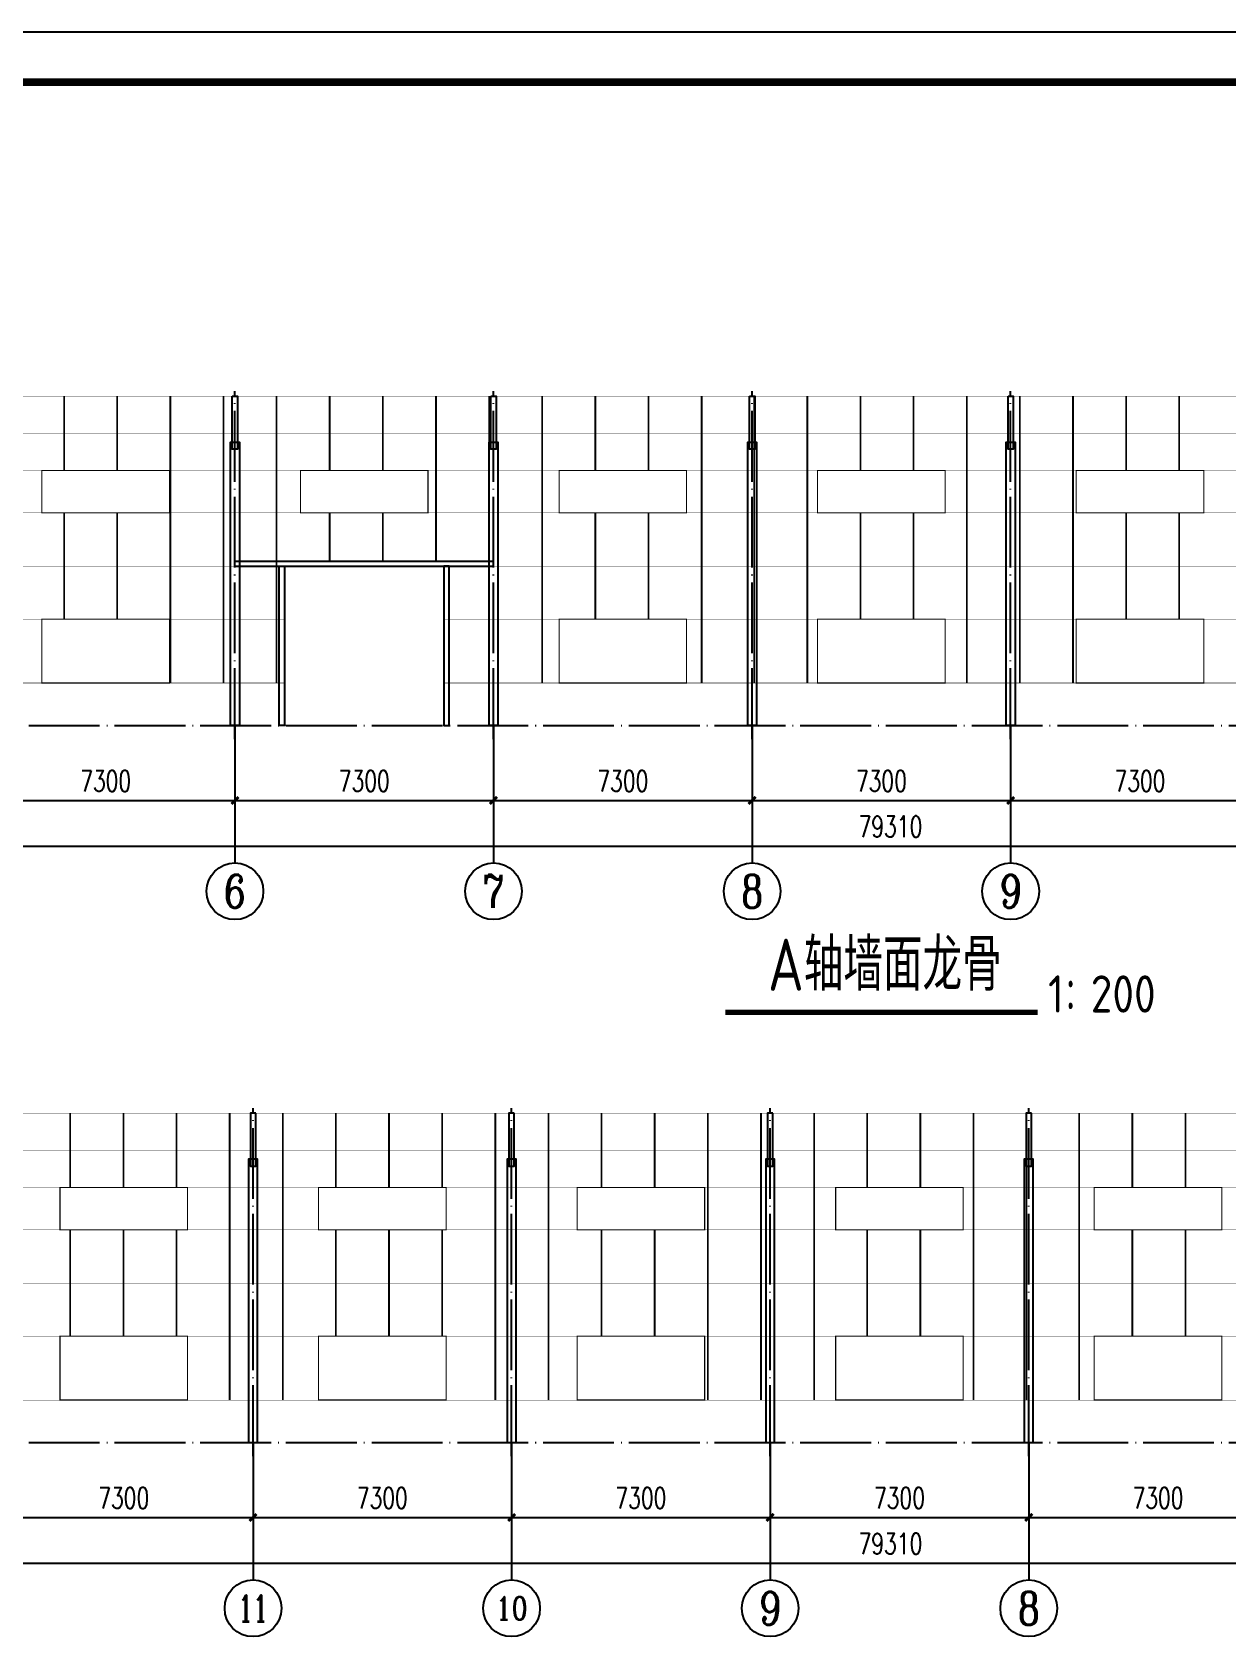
# Model space of a CAD drawing. Extents: x -89996 to 1006241, y -2176 to 440573.
# Drawn here: x 710506 to 744238, y 36525 to 81824 of the extents above; entities that cross this region are included whole.
import ezdxf
from ezdxf.enums import TextEntityAlignment as Align

# ---------------------------------------------------------------- set-up
doc = ezdxf.new("R2010")
doc.units = 0
doc.header["$LTSCALE"] = 1000
doc.header["$MEASUREMENT"] = 0
doc.linetypes.add('DOTE', pattern=[2.42, 2, -0.2, 0.02, -0.2])
for name, color, linetype in [('AXIS', 3, 'Continuous'), ('AXIS_TEXT', 7, 'Continuous'), ('DIM_SYMB', 3, 'Continuous'), ('DOTE', 1, 'DOTE'), ('GZ', 50, 'Continuous'), ('LT', 27, 'Continuous'), ('PUB_TEXT', 7, 'Continuous'), ('PUB_TITLE', 4, 'Continuous')]:
    doc.layers.add(name, color=color, linetype=linetype)
doc.styles.add('_TCH_AXIS', font='COMPLEX', dxfattribs={"bigfont": 'GBCBIG'})
doc.styles.add('_TCH_DIM_T3', font='SIMPLEX', dxfattribs={"width": 0.705882, "bigfont": 'GBCBIG'})
doc.styles.add('C', font='tssdeng.shx', dxfattribs={"height": 3, "bigfont": 'tssdchn.shx'})
doc.styles.add('COMPLEX', font='COMPLEX')
doc.styles.get("Standard").update_dxf_attribs({"font": 'gbenor.shx', "bigfont": 'gbcbig.shx'})
doc.dimstyles.new('_TCH_ARCH&&200', dxfattribs={"dimtxt": 595, "dimasz": 200, "dimexe": 500, "dimexo": 600, "dimgap": 252.5, "dimtad": 1, "dimdec": 0, "dimzin": 0, "dimdsep": 46, "dimtxsty": '_TCH_DIM_T3', "dimblk": 'ARCHTICK', "dimcen": 0.09, "dimclrt": 7, "dimazin": 2, "dimtfac": 1, "dimtdec": 0, "dimtix": 1, "dimtmove": 2, "dimatfit": 3, "dimfxl": 0, "dimtolj": 1, "dimtzin": 0, "dimarcsym": 0})

# ---------------------------------------------------------------- blocks, each defined once
blk = doc.blocks.new('A$C42343755')
at = {"layer": 'DOTE', "linetype": 'DOTE'}
blk.add_line((0, -382), (0, 9436), dxfattribs=at)
at = {"layer": 'GZ'}
for points in [[(-75, 9300), (75, 9300), (75, 7800), (-75, 7800)], [(-125, 0), (-125, 8000), (125, 8000), (125, 0)]]:
    blk.add_lwpolyline(points, close=True, dxfattribs=at)
blk = doc.blocks.new('_ArchTick')
at = {"color": 0, "linetype": 'ByBlock', "const_width": 0.4}
blk.add_lwpolyline([(-0.5, -0.5), (0.5, 0.5)], dxfattribs=at)
blk = doc.blocks.new('*D2796')
at = {"layer": 'AXIS', "color": 0, "lineweight": -2, "transparency": 16777216}
for p, q in [((738643, 41412), (738643, 39396)), ((745943, 41412), (745943, 39396)), ((738643, 39896), (745943, 39896))]:
    blk.add_line(p, q, dxfattribs=at)
at = {"layer": 'Defpoints', "color": 0, "transparency": 16777216}
for p in [(738643, 42012), (745943, 42012), (745943, 39896)]:
    blk.add_point(p, dxfattribs=at)
at = {"layer": 'AXIS', "color": 0, "lineweight": -2, "transparency": 16777216, "xscale": 200, "yscale": 200, "zscale": 200, "rotation": 180}
blk.add_blockref('_ArchTick', (738643, 39896), dxfattribs=at)
at = {"layer": 'AXIS', "color": 0, "lineweight": -2, "transparency": 16777216, "xscale": 200, "yscale": 200, "zscale": 200}
blk.add_blockref('_ArchTick', (745943, 39896), dxfattribs=at)
at = {"layer": 'AXIS', "color": 7, "transparency": 16777216, "insert": (742293, 40446), "char_height": 595, "attachment_point": 5, "style": '_TCH_DIM_T3'}
blk.add_mtext('\\A1;7300', dxfattribs=at)
blk = doc.blocks.new('*D2797')
at = {"layer": 'AXIS', "color": 0, "lineweight": -2, "transparency": 16777216}
for p, q in [((731343, 41412), (731343, 39396)), ((738643, 41412), (738643, 39396)), ((731343, 39896), (738643, 39896))]:
    blk.add_line(p, q, dxfattribs=at)
at = {"layer": 'Defpoints', "color": 0, "transparency": 16777216}
for p in [(731343, 42012), (738643, 42012), (738643, 39896)]:
    blk.add_point(p, dxfattribs=at)
at = {"layer": 'AXIS', "color": 0, "lineweight": -2, "transparency": 16777216, "xscale": 200, "yscale": 200, "zscale": 200, "rotation": 180}
blk.add_blockref('_ArchTick', (731343, 39896), dxfattribs=at)
at = {"layer": 'AXIS', "color": 0, "lineweight": -2, "transparency": 16777216, "xscale": 200, "yscale": 200, "zscale": 200}
blk.add_blockref('_ArchTick', (738643, 39896), dxfattribs=at)
at = {"layer": 'AXIS', "color": 7, "transparency": 16777216, "insert": (734993, 40446), "char_height": 595, "attachment_point": 5, "style": '_TCH_DIM_T3'}
blk.add_mtext('\\A1;7300', dxfattribs=at)
blk = doc.blocks.new('*D2798')
at = {"layer": 'AXIS', "color": 0, "lineweight": -2, "transparency": 16777216}
for p, q in [((724043, 41412), (724043, 39396)), ((731343, 41412), (731343, 39396)), ((724043, 39896), (731343, 39896))]:
    blk.add_line(p, q, dxfattribs=at)
at = {"layer": 'Defpoints', "color": 0, "transparency": 16777216}
for p in [(724043, 42012), (731343, 42012), (731343, 39896)]:
    blk.add_point(p, dxfattribs=at)
at = {"layer": 'AXIS', "color": 0, "lineweight": -2, "transparency": 16777216, "xscale": 200, "yscale": 200, "zscale": 200, "rotation": 180}
blk.add_blockref('_ArchTick', (724043, 39896), dxfattribs=at)
at = {"layer": 'AXIS', "color": 0, "lineweight": -2, "transparency": 16777216, "xscale": 200, "yscale": 200, "zscale": 200}
blk.add_blockref('_ArchTick', (731343, 39896), dxfattribs=at)
at = {"layer": 'AXIS', "color": 7, "transparency": 16777216, "insert": (727693, 40446), "char_height": 595, "attachment_point": 5, "style": '_TCH_DIM_T3'}
blk.add_mtext('\\A1;7300', dxfattribs=at)
blk = doc.blocks.new('*D2799')
at = {"layer": 'AXIS', "color": 0, "lineweight": -2, "transparency": 16777216}
for p, q in [((716743, 41412), (716743, 39396)), ((724043, 41412), (724043, 39396)), ((716743, 39896), (724043, 39896))]:
    blk.add_line(p, q, dxfattribs=at)
at = {"layer": 'Defpoints', "color": 0, "transparency": 16777216}
for p in [(716743, 42012), (724043, 42012), (724043, 39896)]:
    blk.add_point(p, dxfattribs=at)
at = {"layer": 'AXIS', "color": 0, "lineweight": -2, "transparency": 16777216, "xscale": 200, "yscale": 200, "zscale": 200, "rotation": 180}
blk.add_blockref('_ArchTick', (716743, 39896), dxfattribs=at)
at = {"layer": 'AXIS', "color": 0, "lineweight": -2, "transparency": 16777216, "xscale": 200, "yscale": 200, "zscale": 200}
blk.add_blockref('_ArchTick', (724043, 39896), dxfattribs=at)
at = {"layer": 'AXIS', "color": 7, "transparency": 16777216, "insert": (720393, 40446), "char_height": 595, "attachment_point": 5, "style": '_TCH_DIM_T3'}
blk.add_mtext('\\A1;7300', dxfattribs=at)
blk = doc.blocks.new('*D2800')
at = {"layer": 'AXIS', "color": 0, "lineweight": -2, "transparency": 16777216}
for p, q in [((709443, 41412), (709443, 39396)), ((716743, 41412), (716743, 39396)), ((709443, 39896), (716743, 39896))]:
    blk.add_line(p, q, dxfattribs=at)
at = {"layer": 'Defpoints', "color": 0, "transparency": 16777216}
for p in [(709443, 42012), (716743, 42012), (716743, 39896)]:
    blk.add_point(p, dxfattribs=at)
at = {"layer": 'AXIS', "color": 0, "lineweight": -2, "transparency": 16777216, "xscale": 200, "yscale": 200, "zscale": 200, "rotation": 180}
blk.add_blockref('_ArchTick', (709443, 39896), dxfattribs=at)
at = {"layer": 'AXIS', "color": 0, "lineweight": -2, "transparency": 16777216, "xscale": 200, "yscale": 200, "zscale": 200}
blk.add_blockref('_ArchTick', (716743, 39896), dxfattribs=at)
at = {"layer": 'AXIS', "color": 7, "transparency": 16777216, "insert": (713093, 40446), "char_height": 595, "attachment_point": 5, "style": '_TCH_DIM_T3'}
blk.add_mtext('\\A1;7300', dxfattribs=at)
blk = doc.blocks.new('*D2803')
at = {"layer": 'AXIS', "color": 0, "lineweight": -2, "transparency": 16777216}
for p, q in [((695083, 41412), (695083, 38110)), ((774393, 41412), (774393, 38110)), ((695083, 38610), (774393, 38610))]:
    blk.add_line(p, q, dxfattribs=at)
at = {"layer": 'Defpoints', "color": 0, "transparency": 16777216}
for p in [(695083, 42012), (774393, 42012), (774393, 38610)]:
    blk.add_point(p, dxfattribs=at)
at = {"layer": 'AXIS', "color": 0, "lineweight": -2, "transparency": 16777216, "xscale": 200, "yscale": 200, "zscale": 200, "rotation": 180}
blk.add_blockref('_ArchTick', (695083, 38610), dxfattribs=at)
at = {"layer": 'AXIS', "color": 0, "lineweight": -2, "transparency": 16777216, "xscale": 200, "yscale": 200, "zscale": 200}
blk.add_blockref('_ArchTick', (774393, 38610), dxfattribs=at)
at = {"layer": 'AXIS', "color": 7, "transparency": 16777216, "insert": (734738, 39160), "char_height": 595, "attachment_point": 5, "style": '_TCH_DIM_T3'}
blk.add_mtext('\\A1;79310', dxfattribs=at)
blk = doc.blocks.new('*D2814')
at = {"layer": 'AXIS', "color": 0, "lineweight": -2, "transparency": 16777216}
for p, q in [((708933, 61651), (708933, 59635)), ((716233, 61651), (716233, 59635)), ((708933, 60135), (716233, 60135))]:
    blk.add_line(p, q, dxfattribs=at)
at = {"layer": 'Defpoints', "color": 0, "transparency": 16777216}
for p in [(708933, 62251), (716233, 62251), (716233, 60135)]:
    blk.add_point(p, dxfattribs=at)
at = {"layer": 'AXIS', "color": 0, "lineweight": -2, "transparency": 16777216, "xscale": 200, "yscale": 200, "zscale": 200, "rotation": 180}
blk.add_blockref('_ArchTick', (708933, 60135), dxfattribs=at)
at = {"layer": 'AXIS', "color": 0, "lineweight": -2, "transparency": 16777216, "xscale": 200, "yscale": 200, "zscale": 200}
blk.add_blockref('_ArchTick', (716233, 60135), dxfattribs=at)
at = {"layer": 'AXIS', "color": 7, "transparency": 16777216, "insert": (712583, 60685), "char_height": 595, "attachment_point": 5, "style": '_TCH_DIM_T3'}
blk.add_mtext('\\A1;7300', dxfattribs=at)
blk = doc.blocks.new('*D2815')
at = {"layer": 'AXIS', "color": 0, "lineweight": -2, "transparency": 16777216}
for p, q in [((716233, 61651), (716233, 59635)), ((723533, 61651), (723533, 59635)), ((716233, 60135), (723533, 60135))]:
    blk.add_line(p, q, dxfattribs=at)
at = {"layer": 'Defpoints', "color": 0, "transparency": 16777216}
for p in [(716233, 62251), (723533, 62251), (723533, 60135)]:
    blk.add_point(p, dxfattribs=at)
at = {"layer": 'AXIS', "color": 0, "lineweight": -2, "transparency": 16777216, "xscale": 200, "yscale": 200, "zscale": 200, "rotation": 180}
blk.add_blockref('_ArchTick', (716233, 60135), dxfattribs=at)
at = {"layer": 'AXIS', "color": 0, "lineweight": -2, "transparency": 16777216, "xscale": 200, "yscale": 200, "zscale": 200}
blk.add_blockref('_ArchTick', (723533, 60135), dxfattribs=at)
at = {"layer": 'AXIS', "color": 7, "transparency": 16777216, "insert": (719883, 60685), "char_height": 595, "attachment_point": 5, "style": '_TCH_DIM_T3'}
blk.add_mtext('\\A1;7300', dxfattribs=at)
blk = doc.blocks.new('*D2816')
at = {"layer": 'AXIS', "color": 0, "lineweight": -2, "transparency": 16777216}
for p, q in [((723533, 61651), (723533, 59635)), ((730833, 61651), (730833, 59635)), ((723533, 60135), (730833, 60135))]:
    blk.add_line(p, q, dxfattribs=at)
at = {"layer": 'Defpoints', "color": 0, "transparency": 16777216}
for p in [(723533, 62251), (730833, 62251), (730833, 60135)]:
    blk.add_point(p, dxfattribs=at)
at = {"layer": 'AXIS', "color": 0, "lineweight": -2, "transparency": 16777216, "xscale": 200, "yscale": 200, "zscale": 200, "rotation": 180}
blk.add_blockref('_ArchTick', (723533, 60135), dxfattribs=at)
at = {"layer": 'AXIS', "color": 0, "lineweight": -2, "transparency": 16777216, "xscale": 200, "yscale": 200, "zscale": 200}
blk.add_blockref('_ArchTick', (730833, 60135), dxfattribs=at)
at = {"layer": 'AXIS', "color": 7, "transparency": 16777216, "insert": (727183, 60685), "char_height": 595, "attachment_point": 5, "style": '_TCH_DIM_T3'}
blk.add_mtext('\\A1;7300', dxfattribs=at)
blk = doc.blocks.new('*D2817')
at = {"layer": 'AXIS', "color": 0, "lineweight": -2, "transparency": 16777216}
for p, q in [((730833, 61651), (730833, 59635)), ((738133, 61651), (738133, 59635)), ((730833, 60135), (738133, 60135))]:
    blk.add_line(p, q, dxfattribs=at)
at = {"layer": 'Defpoints', "color": 0, "transparency": 16777216}
for p in [(730833, 62251), (738133, 62251), (738133, 60135)]:
    blk.add_point(p, dxfattribs=at)
at = {"layer": 'AXIS', "color": 0, "lineweight": -2, "transparency": 16777216, "xscale": 200, "yscale": 200, "zscale": 200, "rotation": 180}
blk.add_blockref('_ArchTick', (730833, 60135), dxfattribs=at)
at = {"layer": 'AXIS', "color": 0, "lineweight": -2, "transparency": 16777216, "xscale": 200, "yscale": 200, "zscale": 200}
blk.add_blockref('_ArchTick', (738133, 60135), dxfattribs=at)
at = {"layer": 'AXIS', "color": 7, "transparency": 16777216, "insert": (734483, 60685), "char_height": 595, "attachment_point": 5, "style": '_TCH_DIM_T3'}
blk.add_mtext('\\A1;7300', dxfattribs=at)
blk = doc.blocks.new('*D2818')
at = {"layer": 'AXIS', "color": 0, "lineweight": -2, "transparency": 16777216}
for p, q in [((738133, 61651), (738133, 59635)), ((745433, 61651), (745433, 59635)), ((738133, 60135), (745433, 60135))]:
    blk.add_line(p, q, dxfattribs=at)
at = {"layer": 'Defpoints', "color": 0, "transparency": 16777216}
for p in [(738133, 62251), (745433, 62251), (745433, 60135)]:
    blk.add_point(p, dxfattribs=at)
at = {"layer": 'AXIS', "color": 0, "lineweight": -2, "transparency": 16777216, "xscale": 200, "yscale": 200, "zscale": 200, "rotation": 180}
blk.add_blockref('_ArchTick', (738133, 60135), dxfattribs=at)
at = {"layer": 'AXIS', "color": 0, "lineweight": -2, "transparency": 16777216, "xscale": 200, "yscale": 200, "zscale": 200}
blk.add_blockref('_ArchTick', (745433, 60135), dxfattribs=at)
at = {"layer": 'AXIS', "color": 7, "transparency": 16777216, "insert": (741783, 60685), "char_height": 595, "attachment_point": 5, "style": '_TCH_DIM_T3'}
blk.add_mtext('\\A1;7300', dxfattribs=at)
blk = doc.blocks.new('*D2823')
at = {"layer": 'AXIS', "color": 0, "lineweight": -2, "transparency": 16777216}
for p, q in [((695083, 61651), (695083, 58349)), ((774393, 61651), (774393, 58349)), ((695083, 58849), (774393, 58849))]:
    blk.add_line(p, q, dxfattribs=at)
at = {"layer": 'Defpoints', "color": 0, "transparency": 16777216}
for p in [(695083, 62251), (774393, 62251), (774393, 58849)]:
    blk.add_point(p, dxfattribs=at)
at = {"layer": 'AXIS', "color": 0, "lineweight": -2, "transparency": 16777216, "xscale": 200, "yscale": 200, "zscale": 200, "rotation": 180}
blk.add_blockref('_ArchTick', (695083, 58849), dxfattribs=at)
at = {"layer": 'AXIS', "color": 0, "lineweight": -2, "transparency": 16777216, "xscale": 200, "yscale": 200, "zscale": 200}
blk.add_blockref('_ArchTick', (774393, 58849), dxfattribs=at)
at = {"layer": 'AXIS', "color": 7, "transparency": 16777216, "insert": (734738, 59399), "char_height": 595, "attachment_point": 5, "style": '_TCH_DIM_T3'}
blk.add_mtext('\\A1;79310', dxfattribs=at)
blk = doc.blocks.new('_AXISO')
blk.add_circle((0, 0), 0.5)
at = {"layer": 'AXIS_TEXT', "style": 'COMPLEX', "width": 1.041667}
blk.add_attdef('A', text='', height=0.56, dxfattribs=at).set_placement((-0.25, -0.28), (0.25, -0.28), align=Align.FIT)

msp = doc.modelspace()

# ---------------------------------------------------------------- linework, layer by layer
at = {"color": 6, "const_width": 50}
for points in [[(711407.97, 71550.56), (711407.97, 69450.56)], [(712907.97, 71550.56), (712907.97, 69450.56)], [(714407.97, 71550.56), (714407.97, 63450.56)], [(715907.97, 71550.56), (715907.97, 63450.56)], [(717407.97, 71550.56), (717407.97, 63450.56)], [(718907.97, 71550.56), (718907.97, 69450.56)], [(720407.97, 71550.56), (720407.97, 69450.56)], [(721907.97, 71550.56), (721907.97, 66890.56)], [(723407.97, 71550.56), (723407.97, 63450.56)], [(724907.97, 71550.56), (724907.97, 63450.56)], [(726407.97, 71550.56), (726407.97, 69450.56)], [(727907.97, 71550.56), (727907.97, 69450.56)], [(729407.97, 71550.56), (729407.97, 63450.56)], [(730892.97, 71550.56), (730892.97, 63450.56)], [(732392.97, 71550.56), (732392.97, 63450.56)], [(733892.97, 71550.56), (733892.97, 69450.56)], [(735392.97, 71550.56), (735392.97, 69450.56)], [(736892.97, 71550.56), (736892.97, 63450.56)], [(738392.97, 71550.56), (738392.97, 63450.56)], [(739892.97, 71550.56), (739892.97, 63450.56)], [(741392.97, 71550.56), (741392.97, 69450.56)], [(742892.97, 71550.56), (742892.97, 69450.56)], [(711407.97, 68250.56), (711407.97, 65250.56)], [(712907.97, 68250.56), (712907.97, 65250.56)], [(718907.97, 68250.56), (718907.97, 66890.56)], [(720407.97, 68250.56), (720407.97, 66890.56)], [(726407.97, 68250.56), (726407.97, 65250.56)], [(727907.97, 68250.56), (727907.97, 65250.56)], [(733892.97, 68250.56), (733892.97, 65250.56)], [(735392.97, 68250.56), (735392.97, 65250.56)], [(741392.97, 68250.56), (741392.97, 65250.56)], [(742892.97, 68250.56), (742892.97, 65250.56)], [(711583.14, 51311.57), (711583.14, 49211.57)], [(713083.14, 51311.57), (713083.14, 49211.57)], [(714583.14, 51311.57), (714583.14, 49211.57)], [(716083.14, 51311.57), (716083.14, 43211.57)], [(717583.14, 51311.57), (717583.14, 43211.57)], [(719083.14, 51311.57), (719083.14, 49211.57)], [(720583.14, 51311.57), (720583.14, 49211.57)], [(722083.14, 51311.57), (722083.14, 49211.57)], [(723583.14, 51311.57), (723583.14, 43211.57)], [(725083.14, 51311.57), (725083.14, 43211.57)], [(726583.14, 51311.57), (726583.14, 49211.57)], [(728083.14, 51311.57), (728083.14, 49211.57)], [(729583.14, 51311.57), (729583.14, 43211.57)], [(731083.14, 51311.57), (731083.14, 43211.57)], [(732583.14, 51311.57), (732583.14, 43211.57)], [(734083.14, 51311.57), (734083.14, 49211.57)], [(735583.14, 51311.57), (735583.14, 49211.57)], [(737083.14, 51311.57), (737083.14, 43211.57)], [(738583.14, 51311.57), (738583.14, 43211.57)], [(740068.13, 51311.57), (740068.13, 43211.57)], [(741568.13, 51311.57), (741568.13, 49211.57)], [(743068.13, 51311.57), (743068.13, 49211.57)], [(711583.14, 48011.57), (711583.14, 45011.57)], [(713083.14, 48011.57), (713083.14, 45011.57)], [(714583.14, 48011.57), (714583.14, 45011.57)], [(719083.14, 48011.57), (719083.14, 45011.57)], [(720583.14, 48011.57), (720583.14, 45011.57)], [(722083.14, 48011.57), (722083.14, 45011.57)], [(726583.14, 48011.57), (726583.14, 45011.57)], [(728083.14, 48011.57), (728083.14, 45011.57)], [(734083.14, 48011.57), (734083.14, 45011.57)], [(735583.14, 48011.57), (735583.14, 45011.57)], [(741568.13, 48011.57), (741568.13, 45011.57)], [(743068.13, 48011.57), (743068.13, 45011.57)]]:
    msp.add_lwpolyline(points, dxfattribs=at)
at = {"const_width": 30}
for points in [[(710782.97, 69450.56), (714382.97, 69450.56), (714382.97, 68250.56), (710782.97, 68250.56)], [(718082.97, 69450.56), (721682.97, 69450.56), (721682.97, 68250.56), (718082.97, 68250.56)], [(725382.97, 69450.56), (728982.97, 69450.56), (728982.97, 68250.56), (725382.97, 68250.56)], [(732682.97, 69450.56), (736282.97, 69450.56), (736282.97, 68250.56), (732682.97, 68250.56)], [(739982.97, 69450.56), (743582.97, 69450.56), (743582.97, 68250.56), (739982.97, 68250.56)], [(710782.97, 65250.56), (714382.97, 65250.56), (714382.97, 63450.56), (710782.97, 63450.56)], [(725382.97, 65250.56), (728982.97, 65250.56), (728982.97, 63450.56), (725382.97, 63450.56)], [(732682.97, 65250.56), (736282.97, 65250.56), (736282.97, 63450.56), (732682.97, 63450.56)], [(739982.97, 65250.56), (743582.97, 65250.56), (743582.97, 63450.56), (739982.97, 63450.56)], [(714893.14, 49211.57), (711293.14, 49211.57), (711293.14, 48011.57), (714893.14, 48011.57)], [(722193.14, 49211.57), (718593.14, 49211.57), (718593.14, 48011.57), (722193.14, 48011.57)], [(729493.14, 49211.57), (725893.14, 49211.57), (725893.14, 48011.57), (729493.14, 48011.57)], [(736793.14, 49211.57), (733193.14, 49211.57), (733193.14, 48011.57), (736793.14, 48011.57)], [(744093.14, 49211.57), (740493.14, 49211.57), (740493.14, 48011.57), (744093.14, 48011.57)], [(714893.14, 45011.57), (711293.14, 45011.57), (711293.14, 43211.57), (714893.14, 43211.57)], [(722193.14, 45011.57), (718593.14, 45011.57), (718593.14, 43211.57), (722193.14, 43211.57)], [(729493.14, 45011.57), (725893.14, 45011.57), (725893.14, 43211.57), (729493.14, 43211.57)], [(736793.14, 45011.57), (733193.14, 45011.57), (733193.14, 43211.57), (736793.14, 43211.57)], [(744093.14, 45011.57), (740493.14, 45011.57), (740493.14, 43211.57), (744093.14, 43211.57)]]:
    msp.add_lwpolyline(points, close=True, dxfattribs=at)
at = {"layer": 'AXIS', "color": 6, "linetype": 'ByBlock'}
for p, q in [((716232.97, 66890.56), (723532.97, 66890.56)), ((716232.97, 66750.56), (723532.97, 66750.56))]:
    msp.add_line(p, q, dxfattribs=at)
at = {"layer": 'AXIS'}
for p, q in [((716232.97, 62250.56), (716232.97, 58370.79)), ((723532.97, 62250.56), (723532.97, 58370.79)), ((730832.97, 62250.56), (730832.97, 58370.79)), ((738132.97, 62250.56), (738132.97, 58370.79)), ((716743.14, 42011.57), (716743.14, 38131.8)), ((724043.14, 42011.57), (724043.14, 38131.8)), ((731343.14, 42011.57), (731343.14, 38131.8)), ((738643.14, 42011.57), (738643.14, 38131.8))]:
    msp.add_line(p, q, dxfattribs=at)
at = {"layer": 'AXIS', "color": 6, "linetype": 'ByBlock'}
for points in [[(717482.97, 66750.56), (717632.97, 66750.56), (717632.97, 62250.56), (717482.97, 62250.56)], [(722282.97, 66750.56), (722132.97, 66750.56), (722132.97, 62250.56), (722282.97, 62250.56)]]:
    msp.add_lwpolyline(points, close=True, dxfattribs=at)
at = {"layer": 'DIM_SYMB', "const_width": 147}
msp.add_lwpolyline([(730081.71, 54153.61), (738898.06, 54153.61)], dxfattribs=at)
at = {"layer": 'DOTE', "linetype": 'DOTE'}
for p, q in [((691052.84, 62250.56), (775044.38, 62250.56)), ((691052.84, 42011.57), (775044.38, 42011.57))]:
    msp.add_line(p, q, dxfattribs=at)
at = {"layer": 'LT', "linetype": 'ByBlock', "const_width": 10}
for points in [[(774392.97, 71550.56), (695582.97, 71550.56)], [(774392.97, 70500.56), (695582.97, 70500.56)], [(774392.97, 69450.56), (695582.97, 69450.56)], [(774392.97, 68250.56), (695582.97, 68250.56)], [(774392.97, 66750.56), (695582.97, 66750.56)], [(717632.97, 65250.56), (695582.97, 65250.56)], [(746832.97, 65250.56), (722132.97, 65250.56)], [(717632.97, 63450.56), (695582.97, 63450.56)], [(746832.97, 63450.56), (722132.97, 63450.56)], [(695083.14, 51311.57), (773893.14, 51311.57)], [(695083.14, 50261.57), (773893.14, 50261.57)], [(695083.14, 49211.57), (773893.14, 49211.57)], [(695083.14, 48011.57), (773893.14, 48011.57)], [(695083.14, 46511.57), (773893.14, 46511.57)], [(695083.14, 45011.57), (716743.14, 45011.57)], [(716743.14, 45011.57), (747343.14, 45011.57)], [(695083.14, 43211.57), (716743.14, 43211.57)], [(716743.14, 43211.57), (747343.14, 43211.57)]]:
    msp.add_lwpolyline(points, dxfattribs=at)
at = {"layer": 'PUB_TITLE'}
msp.add_lwpolyline([(678121.29, -2176.39), (796921.29, -2176.39), (796921.29, 81823.61), (678121.29, 81823.61)], close=True, dxfattribs=at)
at = {"layer": 'PUB_TITLE', "const_width": 212.12}
msp.add_lwpolyline([(681656.65, -762.25), (681656.65, 80409.47), (795507.15, 80409.47), (795507.15, -762.25)], close=True, dxfattribs=at)

# ---------------------------------------------------------------- block references
for p in [(716232.97, 62250.56), (723532.97, 62250.56), (730832.97, 62250.56), (738132.97, 62250.56)]:
    msp.add_blockref('A$C42343755', p)
at = {"xscale": -1}
for p in [(716743.14, 42011.57), (724043.14, 42011.57), (731343.14, 42011.57), (738643.14, 42011.57)]:
    msp.add_blockref('A$C42343755', p, dxfattribs=at)
at = {"layer": 'AXIS'}
ref = msp.add_blockref('_AXISO', (716232.97, 57570.79), dxfattribs=dict(at, xscale=1600, yscale=1600, zscale=1600))
ref.add_attrib('A', '6', dxfattribs={"layer": 'AXIS_TEXT', "height": 931.9, "style": '_TCH_AXIS'}).set_placement((715922.33, 57104.84), (716543.6, 57104.84), align=Align.FIT)
ref = msp.add_blockref('_AXISO', (723532.97, 57570.79), dxfattribs=dict(at, xscale=1600, yscale=1600, zscale=1600))
ref.add_attrib('A', '7', dxfattribs={"layer": 'AXIS_TEXT', "height": 931.9, "style": '_TCH_AXIS'}).set_placement((723222.33, 57104.84), (723843.6, 57104.84), align=Align.FIT)
ref = msp.add_blockref('_AXISO', (730832.97, 57570.79), dxfattribs=dict(at, xscale=1600, yscale=1600, zscale=1600))
ref.add_attrib('A', '8', dxfattribs={"layer": 'AXIS_TEXT', "height": 931.9, "style": '_TCH_AXIS'}).set_placement((730522.33, 57104.84), (731143.6, 57104.84), align=Align.FIT)
ref = msp.add_blockref('_AXISO', (738132.97, 57570.79), dxfattribs=dict(at, xscale=1600, yscale=1600, zscale=1600))
ref.add_attrib('A', '9', dxfattribs={"layer": 'AXIS_TEXT', "height": 931.9, "style": '_TCH_AXIS'}).set_placement((737822.33, 57104.84), (738443.6, 57104.84), align=Align.FIT)
ref = msp.add_blockref('_AXISO', (716743.14, 37331.8), dxfattribs=dict(at, xscale=1600, yscale=1600, zscale=1600))
ref.add_attrib('A', '11', dxfattribs={"layer": 'AXIS_TEXT', "height": 737.525, "style": '_TCH_AXIS'}).set_placement((716321.7, 36963.03), (717164.58, 36963.03), align=Align.FIT)
ref = msp.add_blockref('_AXISO', (724043.14, 37331.8), dxfattribs=dict(at, xscale=1600, yscale=1600, zscale=1600))
ref.add_attrib('A', '10', dxfattribs={"layer": 'AXIS_TEXT', "height": 656.891, "style": '_TCH_AXIS'}).set_placement((723589.57, 37003.35), (724496.71, 37003.35), align=Align.FIT)
ref = msp.add_blockref('_AXISO', (731343.14, 37331.8), dxfattribs=dict(at, xscale=1600, yscale=1600, zscale=1600))
ref.add_attrib('A', '9', dxfattribs={"layer": 'AXIS_TEXT', "height": 931.9, "style": '_TCH_AXIS'}).set_placement((731032.51, 36865.85), (731653.77, 36865.85), align=Align.FIT)
ref = msp.add_blockref('_AXISO', (738643.14, 37331.8), dxfattribs=dict(at, xscale=1600, yscale=1600, zscale=1600))
ref.add_attrib('A', '8', dxfattribs={"layer": 'AXIS_TEXT', "height": 931.9, "style": '_TCH_AXIS'}).set_placement((738332.51, 36865.85), (738953.77, 36865.85), align=Align.FIT)

# ---------------------------------------------------------------- texts
at = {"layer": 'PUB_TEXT', "style": 'C', "width": 0.8}
msp.add_text('A轴墙面龙骨', height=1470, dxfattribs=at).set_placement((731283.08, 54763.36))
at = {"layer": 'PUB_TEXT'}
msp.add_text('1：200', height=1050, dxfattribs=at).set_placement((739188.19, 54147.63))

# ---------------------------------------------------------------- dimensions: what is measured, and where the dimension line sits
at = {"layer": 'AXIS'}
for p1, p2, distance, picture, middle in [((695083.14, 62250.56), (774392.97, 62250.56), -3401.81, '*D2823', (734738.05, 59398.76)), ((708932.97, 62250.56), (716232.97, 62250.56), -2115.86, '*D2814', (712582.97, 60684.7)), ((716232.97, 62250.56), (723532.97, 62250.56), -2115.86, '*D2815', (719882.97, 60684.7)), ((723532.97, 62250.56), (730832.97, 62250.56), -2115.86, '*D2816', (727182.97, 60684.7)), ((730832.97, 62250.56), (738132.97, 62250.56), -2115.86, '*D2817', (734482.97, 60684.7)), ((738132.97, 62250.56), (745432.97, 62250.56), -2115.86, '*D2818', (741782.97, 60684.7)), ((695083.14, 42011.57), (774392.97, 42011.57), -3401.81, '*D2803', (734738.05, 39159.76)), ((709443.14, 42011.57), (716743.14, 42011.57), -2115.86, '*D2800', (713093.14, 40445.7)), ((716743.14, 42011.57), (724043.14, 42011.57), -2115.86, '*D2799', (720393.14, 40445.7)), ((724043.14, 42011.57), (731343.14, 42011.57), -2115.86, '*D2798', (727693.14, 40445.7)), ((731343.14, 42011.57), (738643.14, 42011.57), -2115.86, '*D2797', (734993.14, 40445.7)), ((738643.14, 42011.57), (745943.14, 42011.57), -2115.86, '*D2796', (742293.14, 40445.7))]:
    dim = msp.add_aligned_dim(p1=p1, p2=p2, distance=distance, dimstyle='_TCH_ARCH&&200', dxfattribs=at)
    dim.commit()
    dim.dimension.update_dxf_attribs({"geometry": picture, "text_midpoint": middle})

doc.saveas('drawing.dxf')
